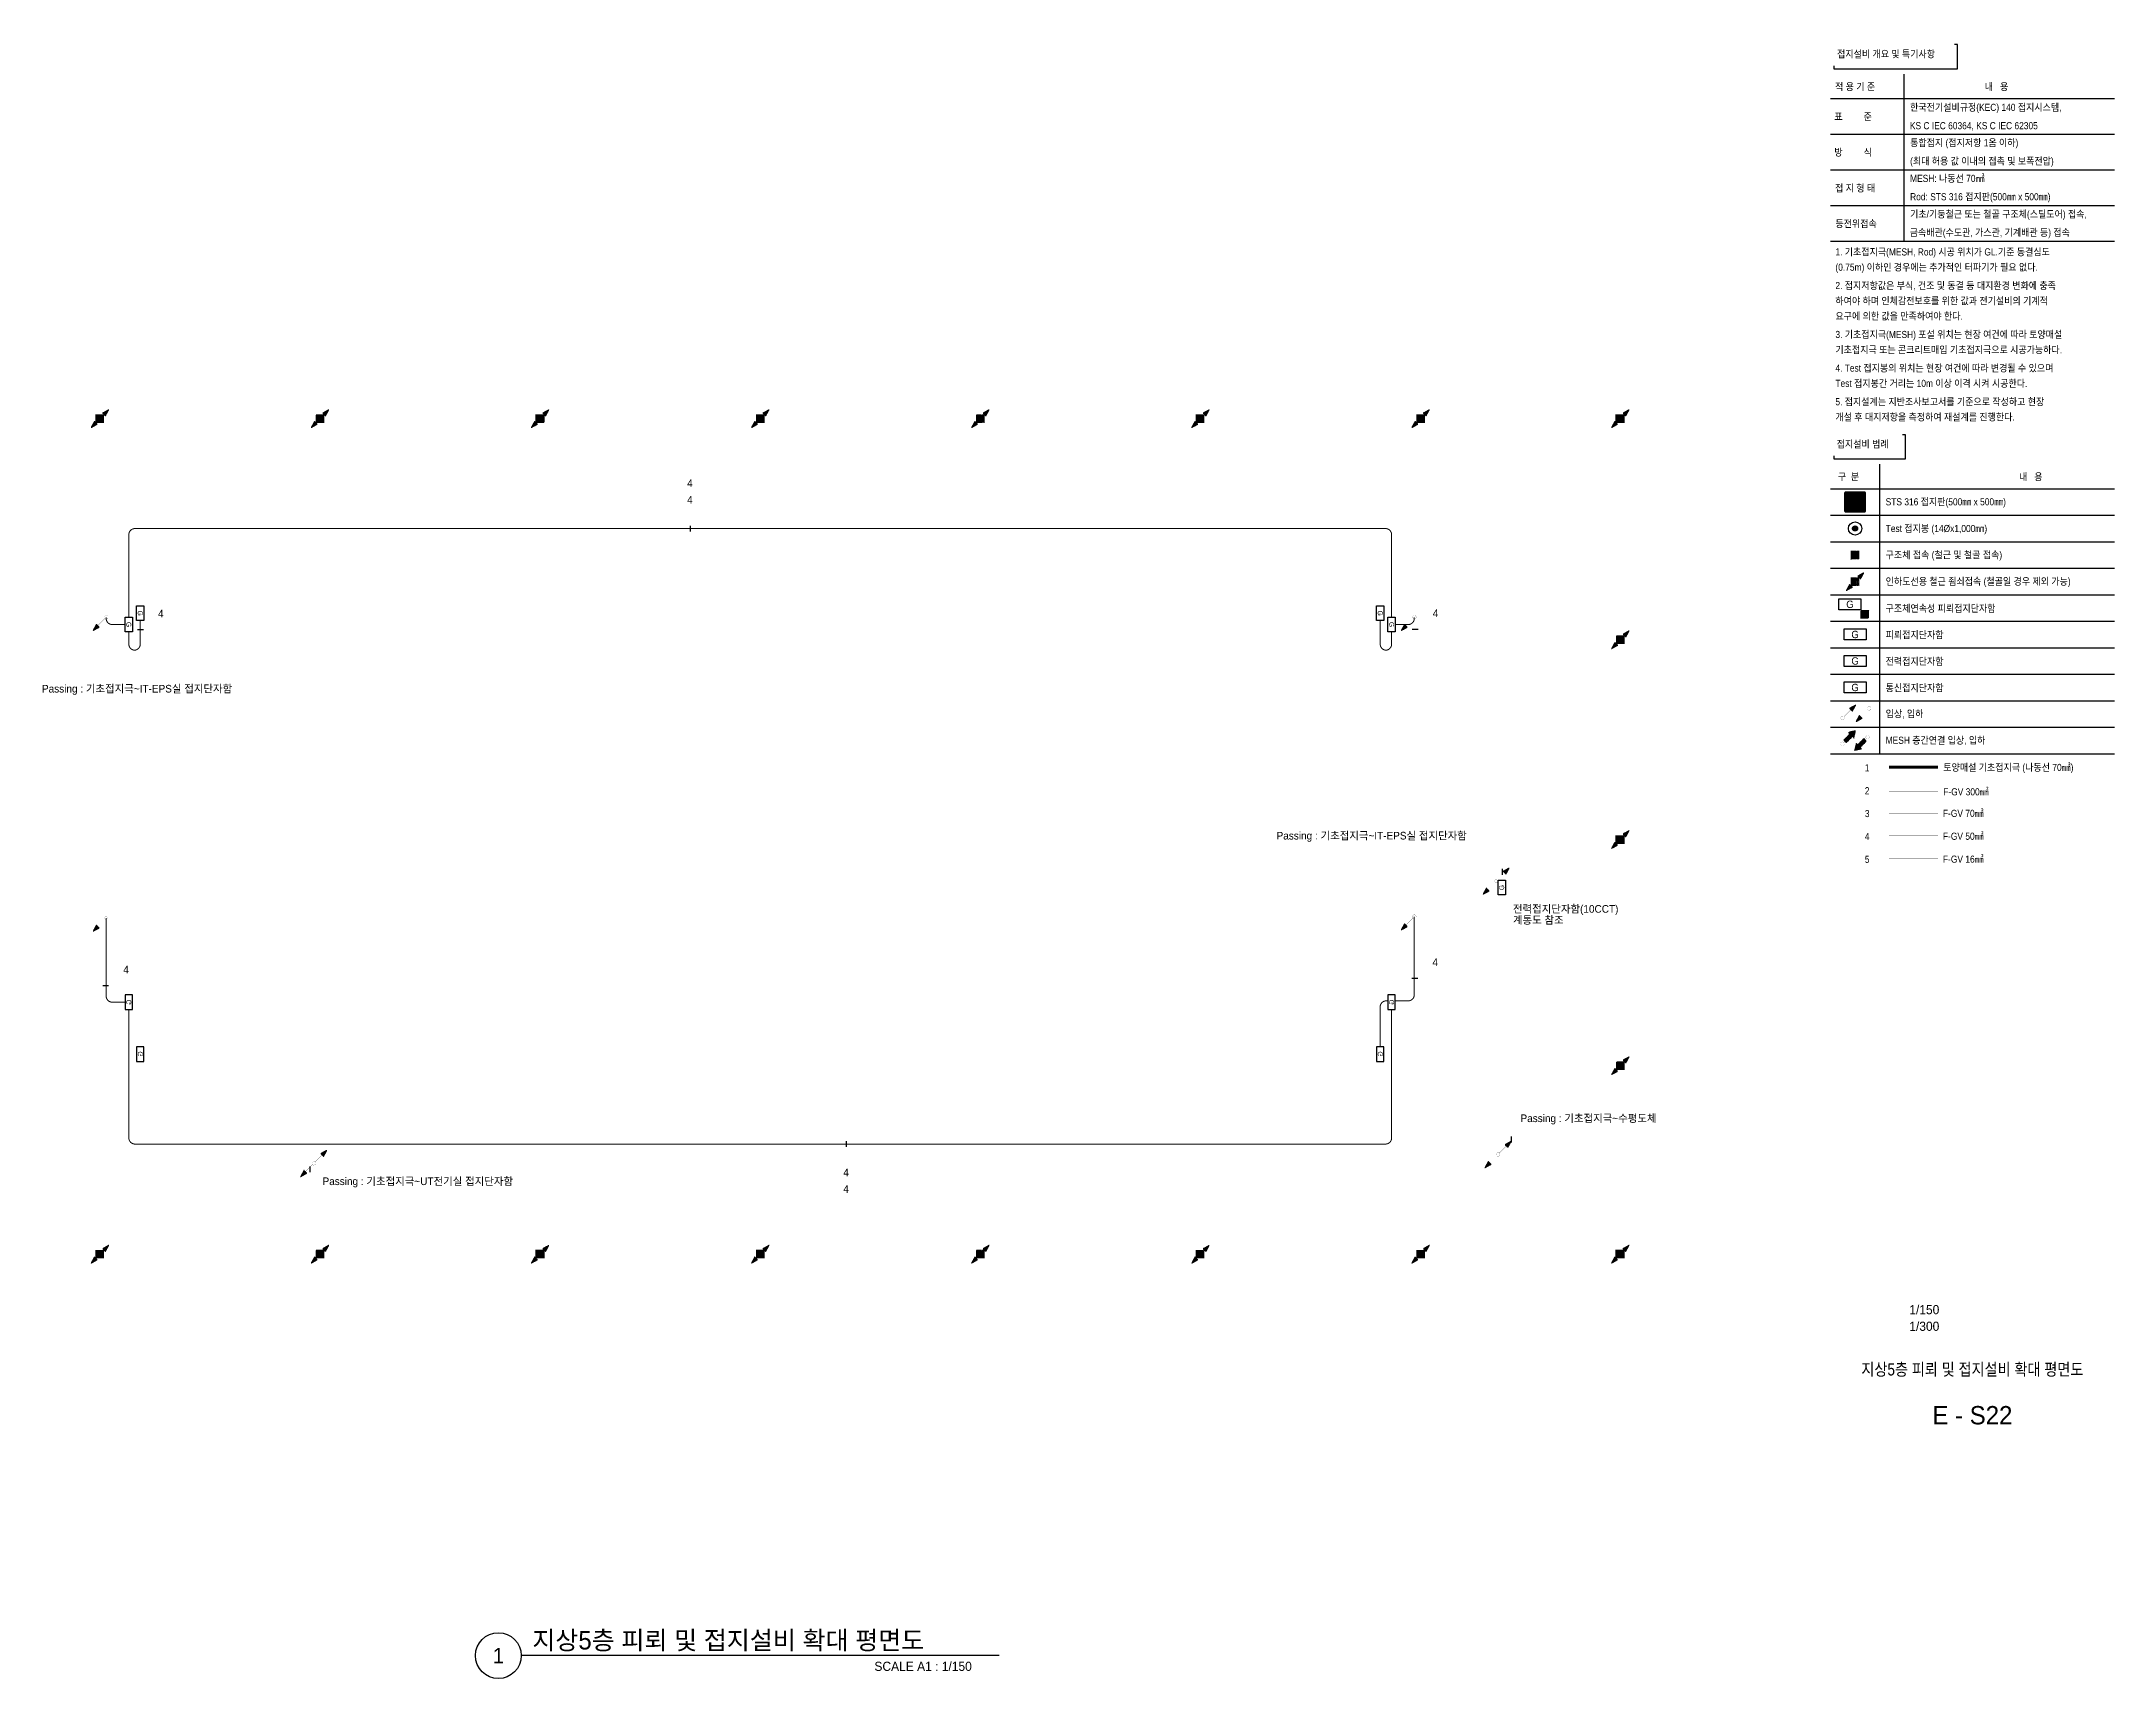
# Model space of a CAD drawing. Header units: millimetres. Extents: x 81900 to 502050, y -708375 to 1238700.
# Drawn here: x 274183 to 375900, y 539025 to 619350 of the extents above; entities that cross this region are included whole.
import ezdxf
from ezdxf.enums import TextEntityAlignment as Align

# ---------------------------------------------------------------- set-up
doc = ezdxf.new("R2010")
doc.units = ezdxf.units.MM
doc.header["$LTSCALE"] = 150
doc.set_wipeout_variables(frame=1)
for name, pattern in [('AM_ISO09W050', [22.5, 12, -1.5, 3, -1.5, 3, -1.5]), ('C2', [18.5, 13.5, -2, 1, -2]), ('HID', [2.3, 1.5, -0.8])]:
    doc.linetypes.add(name, pattern=pattern)
doc.layers.get('0').update_dxf_attribs({"lineweight": 0})
for name, color, linetype in [('------02 Etc Panel', 3, 'Continuous'), ('------99 Grounding and Lightning', 3, 'Continuous'), ('------99 Grounding_Grounding Terminal Board_E', 3, 'Continuous'), ('------99 Grounding_Grounding Terminal Board_T', 2, 'Continuous'), ('------99 Grounding_Mesh', 6, 'Continuous'), ('-----09 E-WIRE-GV', 2, 'Continuous'), ('-----20 General Symbol', 3, 'Continuous'), ('-----29 Cable Schedule', 1, 'Continuous'), ('-----29 Indicator', 1, 'Continuous'), ('-----30 Text', 2, 'Continuous'), ('-----41 Drawing Title', 2, 'Continuous'), ('-----42 Drawing Number', 2, 'Continuous'), ('-----43 Drawing Scale', 3, 'Continuous')]:
    doc.layers.add(name, color=color, linetype=linetype)
doc.styles.add('ELEC', font='')
doc.styles.get('ELEC').set_extended_font_data('Dotum')
pattern_1 = [(180, (845852.563, 610254.6404), (-1e-14, -6.25), [])]

# ---------------------------------------------------------------- blocks, each defined once
blk = doc.blocks.new('STS 316 접지판')
blk.add_wipeout([(-254, -276), (-270, -270), (-276, -254), (-276, 254), (-270, 270), (-254, 276), (254, 276), (270, 270), (276, 254), (276, -254), (270, -270), (254, -276)])
h = blk.add_hatch(color=256)
h.dxf.hatch_style = 1
h.set_gradient(color1=(132, 132, 132), color2=(214, 214, 214), tint=1, name='SPHERICAL')
edge = h.paths.add_edge_path()
edge.add_line((-254, 276), (254, 276))
edge.add_arc((254, 254), 22.1, 0, 90, ccw=False)
edge.add_line((276, 254), (276, -254))
edge.add_arc((254, -254), 22.1, 270, 360, ccw=False)
edge.add_line((254, -276), (-254, -276))
edge.add_arc((-254, -254), 22.1, 180, 270, ccw=False)
edge.add_line((-276, -254), (-276, 254))
edge.add_arc((-254, 254), 22.1, 90, 180, ccw=False)
h.paths.add_polyline_path([(-169, 221), (169, 221, -0.668179), (173, 212), (-165, 212, -1.496606)], flags=16)
h.paths.add_polyline_path([(221, 169), (221, -169, -0.668179), (212, -173), (212, 165, -1.496606)], flags=16)
h.paths.add_polyline_path([(-173, -212), (165, -212, -1.496606), (169, -221), (-169, -221, -0.668179)], flags=16)
h.paths.add_polyline_path([(-221, 169, 0.022626), (-52, 0, 1.473564), (-43, 4, 0.045564)], flags=16)
h = blk.add_hatch(color=256)
h.set_gradient(color1=(255, 255, 255), tint=1, name='SPHERICAL')
edge = h.paths.add_edge_path()
edge.add_arc((-232, 232), 22.1, 0, 360)
edge = h.paths.add_edge_path()
edge.add_arc((-78, 249), 16.6, 0, 360)
edge = h.paths.add_edge_path()
edge.add_arc((78, 249), 16.6, 0, 360)
edge = h.paths.add_edge_path()
edge.add_arc((232, 232), 22.1, 0, 360)
edge = h.paths.add_edge_path()
edge.add_arc((249, -77), 16.6, 0, 360)
edge = h.paths.add_edge_path()
edge.add_arc((249, 77), 16.6, 0, 360)
edge = h.paths.add_edge_path()
edge.add_arc((-78, -249), 16.6, 0, 360)
edge = h.paths.add_edge_path()
edge.add_arc((78, -249), 16.6, 0, 360)
edge = h.paths.add_edge_path()
edge.add_arc((232, -232), 22.1, 0, 360)
edge = h.paths.add_edge_path()
edge.add_arc((-232, -232), 22.1, 0, 360)
edge = h.paths.add_edge_path()
edge.add_arc((-249, -77), 16.6, 0, 360)
edge = h.paths.add_edge_path()
edge.add_arc((-249, 77), 16.6, 0, 360)
edge = h.paths.add_edge_path()
edge.add_arc((0, 0), 22.1, 0, 360)
h = blk.add_hatch(color=256)
h.set_gradient(color1=(255, 255, 255), tint=1, name='SPHERICAL')
edge = h.paths.add_edge_path()
edge.add_arc((-249, -77), 16.6, 0, 360)
edge = h.paths.add_edge_path()
edge.add_arc((-249, 77), 16.6, 0, 360)
edge = h.paths.add_edge_path()
edge.add_arc((-232, 232), 22.1, 0, 360)
edge = h.paths.add_edge_path()
edge.add_arc((-78, 249), 16.6, 0, 360)
edge = h.paths.add_edge_path()
edge.add_arc((78, 249), 16.6, 0, 360)
edge = h.paths.add_edge_path()
edge.add_arc((0, 0), 22.1, 0, 360)
edge = h.paths.add_edge_path()
edge.add_arc((232, 232), 22.1, 0, 360)
h = blk.add_hatch(color=256)
h.set_gradient(color1=(132, 132, 132), one_color=1, tint=1, name='SPHERICAL')
edge = h.paths.add_edge_path()
edge.add_arc((0, 0), 22.1, 0, 360)
for points in [[(-254, 276), (254, 276, -0.414214), (276, 254), (276, -254, -0.414214), (254, -276), (-254, -276, -0.414214), (-276, -254), (-276, 254, -0.414214), (-254, 276, 0.033225)], [(-221, -169), (-221, 169, -0.668179), (-212, 173), (-43, 4, -0.414214), (-43, -4), (-212, -173, -0.668179), (-221, -169, -0.016281)], [(-169, 221), (169, 221, -0.668179), (173, 212), (4, 43, -0.414214), (-4, 43), (-173, 212, -0.668179), (-169, 221, -0.016281)], [(221, -169), (221, 169, 0.668179), (212, 173), (43, 4, 0.414214), (43, -4), (212, -173, 0.668179), (221, -169, 0.016281)], [(-169, -221), (169, -221, 0.668179), (173, -212), (4, -43, 0.414214), (-4, -43), (-173, -212, 0.668179), (-169, -221, 0.016281)]]:
    blk.add_lwpolyline(points, format="xyb")
for centre, radius in [((-249, 77), 16.6), ((-232, 232), 22.1), ((-78, 249), 16.6), ((0, 0), 22.1), ((78, 249), 16.6), ((232, 232), 22.1), ((249, 77), 16.6), ((-249, -77), 16.6), ((-232, -232), 22.1), ((-78, -249), 16.6), ((78, -249), 16.6), ((232, -232), 22.1), ((249, -77), 16.6)]:
    blk.add_circle(centre, radius)
blk = doc.blocks.new('구조체접속')
h = blk.add_hatch()
h.set_pattern_fill('ANGLE', color=1, scale=200)
h.set_pattern_definition([(0, (0, 0), (0, 55), [40, -15]), (90, (0, 0), (-55, 3e-15), [40, -15])])
h.paths.add_polyline_path([(168, 168), (-168, 168), (-168, -168), (168, -168)])
at = {"color": 1}
for p, q in [((166, 168), (168, 166)), ((-168, -166), (-166, -168))]:
    blk.add_line(p, q, dxfattribs=at)
at = {"color": 1, "const_width": 2}
blk.add_lwpolyline([(168, 168), (-168, 168), (-168, -168), (168, -168)], close=True, dxfattribs=at)
blk = doc.blocks.new("'인하도선용 수직철근 또는 철골")
h = blk.add_hatch()
h.set_pattern_fill('ANSI31', color=256, scale=50, angle=135)
h.set_pattern_definition(pattern_1)
h.paths.add_polyline_path([(291, 293), (180, 89), (88, 181)])
h = blk.add_hatch()
h.set_pattern_fill('ANSI31', color=256, scale=50, angle=135)
h.set_pattern_definition(pattern_1)
h.paths.add_polyline_path([(-291, -293), (-180, -89), (-88, -181)])
at = {"const_width": 3.93}
for points in [[(293, 293), (181, 88), (88, 181), (293, 293)], [(-293, -293), (-181, -88), (-88, -181), (-293, -293)]]:
    blk.add_lwpolyline(points, dxfattribs=at)
at = {"xscale": 0.8, "yscale": 0.8, "zscale": 0.8}
blk.add_blockref('구조체접속', (0, 0), dxfattribs=at)
blk = doc.blocks.new('입상입하1')
h = blk.add_hatch()
h.set_pattern_fill('ANSI31', color=256, scale=50, angle=135)
h.set_pattern_definition([(180, (845993.8846, 610394.13), (-1e-14, -6.25), [])])
h.paths.add_polyline_path([(432, 432), (321, 228), (229, 321)])
at = {"const_width": 3.93}
blk.add_lwpolyline([(0, 61, -1), (0, -61, -1), (0, 61)], format="xyb", dxfattribs=at)
for points in [[(43, 43), (275, 275)], [(434, 433), (322, 227), (229, 321), (434, 433)]]:
    blk.add_lwpolyline(points, dxfattribs=at)
blk = doc.blocks.new('입상입하2')
h = blk.add_hatch()
h.set_pattern_fill('ANSI31', color=256, scale=100, angle=135)
h.set_pattern_definition([(180, (0, 0), (-2e-14, -12.5), [])])
h.paths.add_polyline_path([(326, 242), (377, 192), (433, 433), (192, 377), (242, 326), (39, 124), (124, 39)])
at = {"const_width": 3.93}
blk.add_lwpolyline([(0, 61, -1), (0, -61, -1), (0, 61)], format="xyb", dxfattribs=at)
blk.add_lwpolyline([(377, 192), (326, 242), (124, 39), (39, 124), (242, 326), (192, 377), (433, 433)], close=True, dxfattribs=at)
blk = doc.blocks.new('A$Cbdca0f5f')
at = {"color": 0}
blk.add_lwpolyline([(-360, -360), (-360, 0), (360, 0), (360, -360)], close=True, dxfattribs=at)
at = {"color": 0, "style": 'ELEC'}
blk.add_text('G', height=240, dxfattribs=at).set_placement((0, -180), align=Align.MIDDLE)
blk = doc.blocks.new('구조체연속성 TEST 단자함')
at = {"const_width": 2}
blk.add_lwpolyline([(491, -200), (491, -100, 0.414214), (391, 0), (360, 0)], format="xyb", dxfattribs=at)
at = {"layer": '------99 Grounding_Grounding Terminal Board_E'}
blk.add_blockref('A$Cbdca0f5f', (0, 180), dxfattribs=at)
at = {"xscale": 0.8, "yscale": 0.8, "zscale": 0.8}
blk.add_blockref('구조체접속', (491, -334), dxfattribs=at)
blk = doc.blocks.new('접지봉')
at = {"linetype": 'HID', "ltscale": 200}
h = blk.add_hatch(color=256, dxfattribs=at)
h.dxf.hatch_style = 1
edge = h.paths.add_edge_path()
edge.add_arc((0, 0), 102, 0, 360)
blk.add_circle((0, 0), 271)
blk.add_circle((0, 0), 102, dxfattribs=at)
blk = doc.blocks.new('A13')
blk.add_lwpolyline([(-300, 0), (-300, 300), (300, 300), (300, 0)], close=True)
at = {"style": 'ELEC'}
blk.add_text('G', height=200, dxfattribs=at).set_placement((0, 150), align=Align.MIDDLE)
blk = doc.blocks.new('A$C8673a4d5')
blk.add_wipeout([(-32961, -46990), (-32961, -49363), (-32661, -49363), (-32661, -49663), (-25624, -49663), (-25624, -47290), (-25924, -47290), (-25924, -46990)]).dxf.layer = '-----29 Cable Schedule'
blk.add_wipeout([(-32961, -50192), (-5100, -50192), (-5100, -90305), (-32961, -90305)]).dxf.layer = '-----29 Cable Schedule'
at = {"layer": '-----29 Cable Schedule'}
blk.add_lwpolyline([(-32661, -49363), (-32661, -49663), (-25624, -49663), (-25624, -47290), (-25924, -47290)], dxfattribs=at)
blk.add_wipeout([(-32961, -46990), (-25924, -46990), (-25924, -49363), (-32961, -49363)]).dxf.layer = '-----29 Cable Schedule'
at = {"layer": '-----30 Text', "style": 'ELEC', "width": 0.9}
blk.add_text('접지설비 범례', height=700, dxfattribs=at).set_placement((-32369, -48206), align=Align.MIDDLE_LEFT)
for points in [[(-32961, -11903), (-5100, -11903), (-5100, -46690), (-32961, -46690)], [(-32961, -50193), (-5100, -50193), (-5100, -90306), (-32961, -90306)]]:
    blk.add_wipeout(points).dxf.layer = '-----29 Cable Schedule'
at = {"layer": '-----09 E-WIRE-GV', "color": 6, "linetype": 'AM_ISO09W050', "ltscale": 0.5, "const_width": 300}
blk.add_lwpolyline([(-27238, -79908), (-22438, -79908)], dxfattribs=at)
at = {"layer": '-----09 E-WIRE-GV', "color": 1, "linetype": 'C2', "ltscale": 0.5, "const_width": 30}
blk.add_lwpolyline([(-27238, -82304), (-22438, -82304)], dxfattribs=at)
at = {"layer": '-----09 E-WIRE-GV', "color": 3, "linetype": 'C2', "ltscale": 0.5, "const_width": 30}
blk.add_lwpolyline([(-27238, -84417), (-22438, -84417)], dxfattribs=at)
at = {"layer": '-----09 E-WIRE-GV', "color": 4, "linetype": 'C2', "ltscale": 0.5, "const_width": 30}
blk.add_lwpolyline([(-27238, -86664), (-22438, -86664)], dxfattribs=at)
at = {"layer": '-----09 E-WIRE-GV', "color": 2, "linetype": 'C2', "ltscale": 0.5, "const_width": 30}
blk.add_lwpolyline([(-27238, -88912), (-22438, -88912)], dxfattribs=at)
at = {"layer": '-----29 Cable Schedule'}
blk.add_line((-28161, -50193), (-28161, -78593), dxfattribs=at)
for points in [[(-32961, -52593), (-5100, -52593)], [(-32961, -55193), (-5100, -55193)], [(-32961, -57793), (-5100, -57793)], [(-32961, -60393), (-5100, -60393)], [(-32961, -62993), (-5100, -62993)], [(-32961, -65593), (-5100, -65593)], [(-32961, -68193), (-5100, -68193)], [(-32961, -70793), (-5100, -70793)], [(-32961, -73393), (-5100, -73393)], [(-32961, -75993), (-5100, -75993)], [(-32961, -78593), (-5100, -78593)]]:
    blk.add_lwpolyline(points, dxfattribs=at)
at = {"layer": '------99 Grounding and Lightning'}
for name, p, xscale, yscale, zscale in [('구조체접속', (-30561, -59093), 2.4, 2.4, 2.4), ("'인하도선용 수직철근 또는 철골", (-30561, -61693), 3, 3, 3), ('구조체연속성 TEST 단자함', (-31062, -63931), 3, 3, 3)]:
    blk.add_blockref(name, p, dxfattribs=dict(at, xscale=xscale, yscale=yscale, zscale=zscale))
at = {"layer": '------99 Grounding_Grounding Terminal Board_E', "xscale": 3, "yscale": 3, "zscale": 3}
for p in [(-30561, -66353), (-30561, -68953)]:
    blk.add_blockref('A$Cbdca0f5f', p, dxfattribs=at)
at = {"layer": '------99 Grounding_Grounding Terminal Board_T', "xscale": 3.6, "yscale": 3.6, "zscale": 3.6}
blk.add_blockref('A13', (-30561, -72633), dxfattribs=at)
at = {"layer": '-----20 General Symbol', "xscale": 3, "yscale": 3, "zscale": 3}
for name, p in [('입상입하1', (-31786, -75095)), ('입상입하2', (-31798, -77616))]:
    blk.add_blockref(name, p, dxfattribs=at)
at = {"layer": '-----20 General Symbol', "xscale": 3, "yscale": 3, "zscale": 3, "rotation": 179.9999999997969}
for name, p in [('입상입하1', (-29184, -74140)), ('입상입하2', (-29324, -76969))]:
    blk.add_blockref(name, p, dxfattribs=at)
at = {"layer": '-----30 Text', "style": 'ELEC', "width": 0.9}
for s, p in [('구  분', (-32253, -51408)), ('내   용', (-14473, -51422)), ('STS 316 접지판(500㎜ x 500㎜)', (-27561, -53875)), ('Test 접지봉 (14Øx1,000㎜)', (-27561, -56493)), ('구조체 접속 (철근 및 철골 접속)', (-27561, -59083)), ('인하도선용 철근 죔쇠접속 (철골일 경우 제외 가능)', (-27561, -61683)), ('구조체연속성 피뢰접지단자함', (-27561, -64331)), ('피뢰접지단자함', (-27561, -66931)), ('전력접지단자함', (-27561, -69531)), ('통신접지단자함', (-27561, -72131)), ('입상, 입하', (-27561, -74675)), ('MESH 층간연결 입상, 입하', (-27561, -77275)), ('토양매설 기초접지극 (나동선 70㎟)', (-21904, -79938)), ('F-GV 300㎟ ', (-21904, -82333)), ('F-GV 70㎟', (-21940, -84447)), ('F-GV 50㎟', (-21940, -86694)), ('F-GV 16㎟', (-21940, -88941))]:
    blk.add_text(s, height=700, dxfattribs=at).set_placement(p, align=Align.MIDDLE_LEFT)
for points, layer in [([(-32961, -11903), (-5100, -11903), (-5100, -46690), (-32961, -46690)], '-----29 Cable Schedule'), ([(-30090, -82689), (-30090, -81716), (-29247, -81229), (-28404, -81716), (-28404, -82689), (-29247, -83176)], '-----29 Indicator'), ([(-30090, -89431), (-30090, -88457), (-29247, -87970), (-28404, -88457), (-28404, -89431), (-29247, -89917)], '-----29 Indicator')]:
    blk.add_wipeout(points).dxf.layer = layer
at = {"layer": '-----29 Cable Schedule'}
for points in [[(-32961, -14303), (-5100, -14303)], [(-32961, -17803), (-5100, -17803)], [(-32961, -21303), (-5100, -21303)], [(-32961, -24803), (-5100, -24803)], [(-32961, -28303), (-5100, -28303)]]:
    blk.add_lwpolyline(points, dxfattribs=at)
at = {"layer": '------99 Grounding_Mesh', "xscale": 3.6, "yscale": 3.6, "zscale": 3.6}
blk.add_blockref('STS 316 접지판', (-30561, -53893), dxfattribs=at)
at = {"layer": '-----30 Text', "style": 'ELEC', "width": 0.9}
for s, p in [('적 용 기 준', (-32525, -13133)), ('내   용', (-17834, -13133)), ('표         준', (-32594, -16073)), ('한국전기설비규정(KEC) 140 접지시스템,', (-25161, -15165)), ('통합접지 (접지저항 1옴 이하)', (-25161, -18636)), ('KS C IEC 60364, KS C IEC 62305', (-25182, -16965)), ('방         식', (-32594, -19573)), ('(최대 허용 값 이내의 접촉 및 보폭전압)', (-25161, -20436)), ('MESH: 나동선 70㎟', (-25161, -22136)), ('접 지 형 태', (-32525, -23091)), ('Rod: STS 316 접지판(500㎜ x 500㎜)', (-25161, -23936)), ('등전위접속', (-32491, -26583)), ('기초/기둥철근 또는 철골 구조체(스틸도어) 접속,', (-25161, -25644)), ('금속배관(수도관, 가스관, 기계배관 등) 접속', (-25197, -27444)), ('(0.75m) 이하인 경우에는 추가적인 터파기가 필요 없다.', (-32491, -30853)), ('1. 기초접지극(MESH, Rod) 시공 위치가 GL.기준 동결심도', (-32491, -29353)), ('2. 접지저항값은 부식, 건조 및 동결 등 대지환경 변화에 충족', (-32491, -32653)), ('하여야 하며 인체감전보호를 위한 값과 전기설비의 기계적 ', (-32491, -34153)), ('요구에 의한 값을 만족하여야 한다.', (-32491, -35653)), ('3. 기초접지극(MESH) 포설 위치는 현장 여건에 따라 토양매설', (-32491, -37453)), ('기초접지극 또는 콘크리트매입 기초접지극으로 시공가능하다.', (-32491, -38953)), ('4. Test 접지봉의 위치는 현장 여건에 따라 변경될 수 있으며', (-32491, -40753)), ('Test 접지봉간 거리는 10m 이상 이격 시켜 시공한다.', (-32491, -42253)), ('5. 접지설계는 지반조사보고서를 기준으로 작성하고 현장 ', (-32491, -44053)), ('개설 후 대지저항을 측정하여 재설계를 진행한다.', (-32491, -45553))]:
    blk.add_text(s, height=700, dxfattribs=at).set_placement(p, align=Align.MIDDLE_LEFT)
for points, layer in [([(-32961, -8700), (-32961, -11074), (-32661, -11074), (-32661, -11374), (-20506, -11374), (-20506, -9000), (-20806, -9000), (-20806, -8700)], '-----29 Cable Schedule'), ([(-30090, -80442), (-30090, -79468), (-29247, -78982), (-28404, -79468), (-28404, -80442), (-29247, -80929)], '-----29 Indicator'), ([(-30090, -87183), (-30090, -86210), (-29247, -85723), (-28404, -86210), (-28404, -87183), (-29247, -87670)], '-----29 Indicator')]:
    blk.add_wipeout(points).dxf.layer = layer
at = {"layer": '-----29 Cable Schedule'}
blk.add_lwpolyline([(-32661, -11074), (-32661, -11374), (-20506, -11374), (-20506, -9000), (-20806, -9000)], dxfattribs=at)
at = {"layer": '------99 Grounding and Lightning', "xscale": 2.4, "yscale": 2.4, "zscale": 2.4}
blk.add_blockref('접지봉', (-30561, -56493), dxfattribs=at)
at = {"layer": '-----30 Text', "style": 'ELEC', "width": 0.9}
for s, p in [('1', (-29603, -79979)), ('5', (-29603, -88960))]:
    blk.add_text(s, height=700, dxfattribs=at).set_placement(p, align=Align.MIDDLE_LEFT)
blk.add_wipeout([(-30090, -84936), (-30090, -83963), (-29247, -83476), (-28404, -83963), (-28404, -84936), (-29247, -85423)]).dxf.layer = '-----29 Indicator'
for s, p in [('2', (-29603, -82226)), ('3', (-29603, -84465)), ('4', (-29603, -86713))]:
    blk.add_text(s, height=700, dxfattribs=at).set_placement(p, align=Align.MIDDLE_LEFT)
blk.add_wipeout([(-32961, -8700), (-20806, -8700), (-20806, -11074), (-32961, -11074)]).dxf.layer = '-----29 Cable Schedule'
at = {"layer": '-----29 Cable Schedule'}
blk.add_lwpolyline([(-25761, -11903), (-25761, -28303)], dxfattribs=at)
at = {"layer": '-----30 Text', "style": 'ELEC', "width": 0.9}
blk.add_text('접지설비 개요 및 특기사항', height=700, dxfattribs=at).set_placement((-32331, -9925), align=Align.MIDDLE_LEFT)
blk = doc.blocks.new('C01')
blk.add_lwpolyline([(-300, 0), (-300, 300), (300, 300), (300, 0)], close=True)
at = {"style": 'ELEC'}
blk.add_text('G', height=200, dxfattribs=at).set_placement((0, 150), align=Align.MIDDLE)

msp = doc.modelspace()

# ---------------------------------------------------------------- linework, layer by layer
at = {"layer": '-----09 E-WIRE-GV', "color": 4, "linetype": 'C2', "ltscale": 0.1, "const_width": 50, "elevation": 0}
for points in [[(278290, 590740), (277658, 590740, -0.4142136), (277358, 591040), (277358, 591100)], [(340610, 590740), (341242, 590740, 0.4142136), (341542, 591040), (341542, 591100)], [(278470, 590380), (278470, 589780, 0.4142136), (278770, 589480), (278730, 589480, 0.4142136), (279030, 589780), (279030, 590939)], [(340430, 590380), (340430, 589780, -0.4142136), (340130, 589480), (340170, 589480, -0.4142136), (339870, 589780), (339870, 590939)], [(278290, 572210), (277658, 572210, -0.4142136), (277358, 572510), (277358, 576342)], [(340610, 572276), (341242, 572276, 0.4142136), (341542, 572576), (341542, 576408)], [(340430, 571850), (340430, 565550, -0.4142136), (340130, 565250), (278770, 565250, -0.4142136), (278470, 565550), (278470, 571850)], [(339867, 570027), (339867, 571976, -0.4142136), (340167, 572276), (340250, 572276)]]:
    msp.add_lwpolyline(points, format="xyb", dxfattribs=at)
at = {"layer": '-----29 Indicator', "elevation": 0}
for points in [[(306017, 596463, 0, 0, 0), (306017, 595600, 64.2, 64.2, 0), (306017, 595300, 0, 0, 0)], [(280053, 590876, 0, 0, 0), (280053, 590491, 0, 0, 0), (279190, 590491, 64.2, 64.2, 0), (278889, 590491, 0, 0, 0)], [(342600, 590894, 0, 0, 0), (342600, 590510, 0, 0, 0), (341737, 590510, 64.2, 64.2, 0), (341437, 590510, 0, 0, 0)], [(342580, 573765, 0, 0, 0), (342580, 573381, 0, 0, 0), (341717, 573381, 64.2, 64.2, 0), (341417, 573381, 0, 0, 0)], [(278351, 573411, 0, 0, 0), (278351, 573026, 0, 0, 0), (277488, 573026, 64.2, 64.2, 0), (277187, 573026, 0, 0, 0)], [(313677, 564237, 0, 0, 0), (313677, 565100, 64.2, 64.2, 0), (313677, 565400, 0, 0, 0)]]:
    msp.add_lwpolyline(points, format="xyseb", dxfattribs=at)
at = {"layer": '-----41 Drawing Title', "color": 7}
msp.add_line((321173, 540150), (297727, 540150), dxfattribs=at)
msp.add_circle((296602, 540150), 1125, dxfattribs=at)

# ---------------------------------------------------------------- block references
at = {"layer": '------02 Etc Panel', "xscale": 1.199999999953434, "yscale": 1.199999999953434, "zscale": 1.199999999953434, "rotation": 90}
msp.add_blockref('C01', (346010, 577834), dxfattribs=at)
at = {"layer": '------99 Grounding and Lightning', "xscale": 1.5, "yscale": 1.5, "zscale": 1.5}
for p in [(277050, 600850), (287850, 600850), (298650, 600850), (309450, 600850), (320250, 600850), (331050, 600850), (341850, 600850), (351647, 600847), (351653, 590003), (351650, 580200), (351653, 569103), (277050, 559850), (287850, 559853), (298650, 559853), (309450, 559853), (320250, 559853), (331050, 559850), (341850, 559850), (351647, 559853)]:
    msp.add_blockref("'인하도선용 수직철근 또는 철골", p, dxfattribs=at)
at = {"layer": '------99 Grounding_Grounding Terminal Board_T', "yscale": 1.2, "zscale": 1.2}
for p, xscale, rotation in [((278290, 590740), 1.2, 270), ((278850, 591299), 1.2, 270), ((339690, 591299), 1.2, 270), ((340250, 590740), 1.2, 270), ((278650, 572210), -1.2, 90), ((340610, 572210), -1.2, 90), ((279213, 569667), -1.2, 90), ((340053, 569667), -1.2, 90)]:
    msp.add_blockref('A13', p, dxfattribs=dict(at, xscale=xscale, rotation=rotation))
at = {"layer": '-----20 General Symbol', "xscale": 1.5, "yscale": 1.5, "zscale": 1.5, "rotation": 180}
for p in [(277358, 591100), (341542, 591100), (345558, 578159), (277358, 576342), (341542, 576408), (345653, 564744), (287545, 564307)]:
    msp.add_blockref('입상입하1', p, dxfattribs=at)
at = {"layer": '-----20 General Symbol', "xscale": 1.5, "yscale": 1.5, "zscale": 1.5}
for p in [(345558, 578159), (287545, 564307), (345653, 564747)]:
    msp.add_blockref('입상입하1', p, dxfattribs=at)
at = {"layer": '-----29 Cable Schedule', "xscale": 0.5, "yscale": 0.5, "zscale": 0.5}
msp.add_blockref('A$C8673a4d5', (378450, 623700), dxfattribs=at)

# ---------------------------------------------------------------- texts
at = {"layer": '-----41 Drawing Title', "style": 'ELEC', "width": 0.85}
msp.add_text('지상5층 피뢰 및 접지설비 확대 평면도', height=600, dxfattribs=at).set_placement((368925, 554195), align=Align.MIDDLE_CENTER)
at = {"layer": '-----41 Drawing Title', "color": 2, "style": 'ELEC'}
msp.add_text('지상5층 피뢰 및 접지설비 확대 평면도', height=900, dxfattribs=at).set_placement((298267, 540450))
at = {"layer": '-----41 Drawing Title', "color": 7, "style": 'ELEC'}
msp.add_text('1', height=750, dxfattribs=at).set_placement((296602, 540150), align=Align.MIDDLE)
at = {"layer": '-----41 Drawing Title', "style": 'ELEC'}
msp.add_text('SCALE A1 : 1/150', height=450, dxfattribs=at).set_placement((319831, 539400), align=Align.RIGHT)
at = {"layer": '-----42 Drawing Number', "style": 'ELEC'}
msp.add_text('E - S22', height=900, dxfattribs=at).set_placement((368925, 551945), align=Align.MIDDLE_CENTER)
at = {"layer": '-----43 Drawing Scale', "style": 'ELEC'}
for s, p in [('1/150', (365830, 556900)), ('1/300', (365830, 556085))]:
    msp.add_text(s, height=450, dxfattribs=at).set_placement(p)

# ---------------------------------------------------------------- wipeouts: each hides what was drawn before it
for points in [[(305666, 597478), (305666, 597883), (306017, 598086), (306368, 597883), (306368, 597478), (306017, 597275)], [(274085, 587975), (284788, 587975), (284788, 587225), (274085, 587225)], [(334663, 580763), (345367, 580763), (345367, 580013), (334663, 580013)], [(346690, 566863), (354413, 566863), (354413, 566113), (346690, 566113)], [(313325, 563222), (313325, 562817), (313677, 562614), (314028, 562817), (314028, 563222), (313677, 563425)]]:
    msp.add_wipeout(points).dxf.layer = '-----29 Indicator'

# ---------------------------------------------------------------- next in the draw order: linework, layer by layer
at = {"layer": '-----29 Indicator', "elevation": 0}
msp.add_lwpolyline([(345367, 580388, 0, 0, 0), (345855, 580388, 0, 0, 0), (345855, 578756, 64.2, 64.2, 0), (345855, 578455, 0, 0, 0)], format="xyseb", dxfattribs=at)
at = {"layer": '-----29 Indicator'}
msp.add_lwpolyline([(346690, 566488, 0, 0, 0), (346305, 566488, 0, 0, 0), (346305, 565625, 64.2, 64.2, 0), (346305, 565324, 0, 0, 0)], format="xyseb", dxfattribs=at)

# ---------------------------------------------------------------- next in the draw order: texts
at = {"layer": '-----30 Text', "style": 'ELEC'}
for s, p in [('4', (305866, 597677)), ('Passing : 기초접지극~IT-EPS실 접지단자함', (274208, 587593)), ('Passing : 기초접지극~IT-EPS실 접지단자함', (334786, 580381)), ('Passing : 기초접지극~수평도체', (346752, 566515)), ('4', (313525, 563044))]:
    msp.add_text(s, height=375, dxfattribs=at).set_placement(p, align=Align.MIDDLE_LEFT)

# ---------------------------------------------------------------- next in the draw order: wipeouts: each hides what was drawn before it
for points in [[(279702, 591078), (279702, 591484), (280053, 591687), (280404, 591484), (280404, 591078), (280053, 590876)], [(342249, 591097), (342249, 591503), (342600, 591706), (342952, 591503), (342952, 591097), (342600, 590894)], [(346245, 577151), (352196, 577151), (352196, 575901), (346245, 575901)], [(278000, 573613), (278000, 574019), (278351, 574222), (278702, 574019), (278702, 573613), (278351, 573411)], [(342229, 573968), (342229, 574374), (342580, 574576), (342932, 574374), (342932, 573968), (342580, 573765)], [(287855, 563788), (298559, 563788), (298559, 563038), (287855, 563038)]]:
    msp.add_wipeout(points).dxf.layer = '-----29 Indicator'

# ---------------------------------------------------------------- next in the draw order: linework, layer by layer
at = {"layer": '-----09 E-WIRE-GV', "color": 4, "linetype": 'C2', "ltscale": 0.1, "const_width": 50, "elevation": 0}
msp.add_lwpolyline([(278470, 591100), (278470, 595150, -0.4142136), (278770, 595450), (340130, 595450, -0.4142136), (340430, 595150), (340430, 591100)], format="xyb", dxfattribs=at)
at = {"layer": '-----29 Indicator', "elevation": 0}
msp.add_lwpolyline([(287855, 563413, 0, 0, 0), (287366, 563413, 0, 0, 0), (287366, 563863, 64.2, 64.2, 0), (287366, 564163, 0, 0, 0)], format="xyseb", dxfattribs=at)

# ---------------------------------------------------------------- next in the draw order: texts
at = {"layer": '-----30 Text', "style": 'ELEC'}
for s, p in [('4', (279902, 591278)), ('4', (342449, 591297)), ('전력접지단자함(10CCT)', (346382, 576788)), ('계통도 참조', (346382, 576244)), ('4', (278200, 573813)), ('4', (342429, 574168)), ('Passing : 기초접지극~UT전기실 접지단자함', (287973, 563425))]:
    msp.add_text(s, height=375, dxfattribs=at).set_placement(p, align=Align.MIDDLE_LEFT)

# ---------------------------------------------------------------- next in the draw order: wipeouts: each hides what was drawn before it
for points in [[(305666, 596666), (305666, 597072), (306017, 597275), (306368, 597072), (306368, 596666), (306017, 596463)], [(313325, 564034), (313325, 563628), (313677, 563425), (314028, 563628), (314028, 564034), (313677, 564237)]]:
    msp.add_wipeout(points).dxf.layer = '-----29 Indicator'

# ---------------------------------------------------------------- next in the draw order: texts
for p in [(305866, 596866), (313525, 563855)]:
    msp.add_text('4', height=375, dxfattribs=at).set_placement(p, align=Align.MIDDLE_LEFT)

doc.saveas('drawing.dxf')
